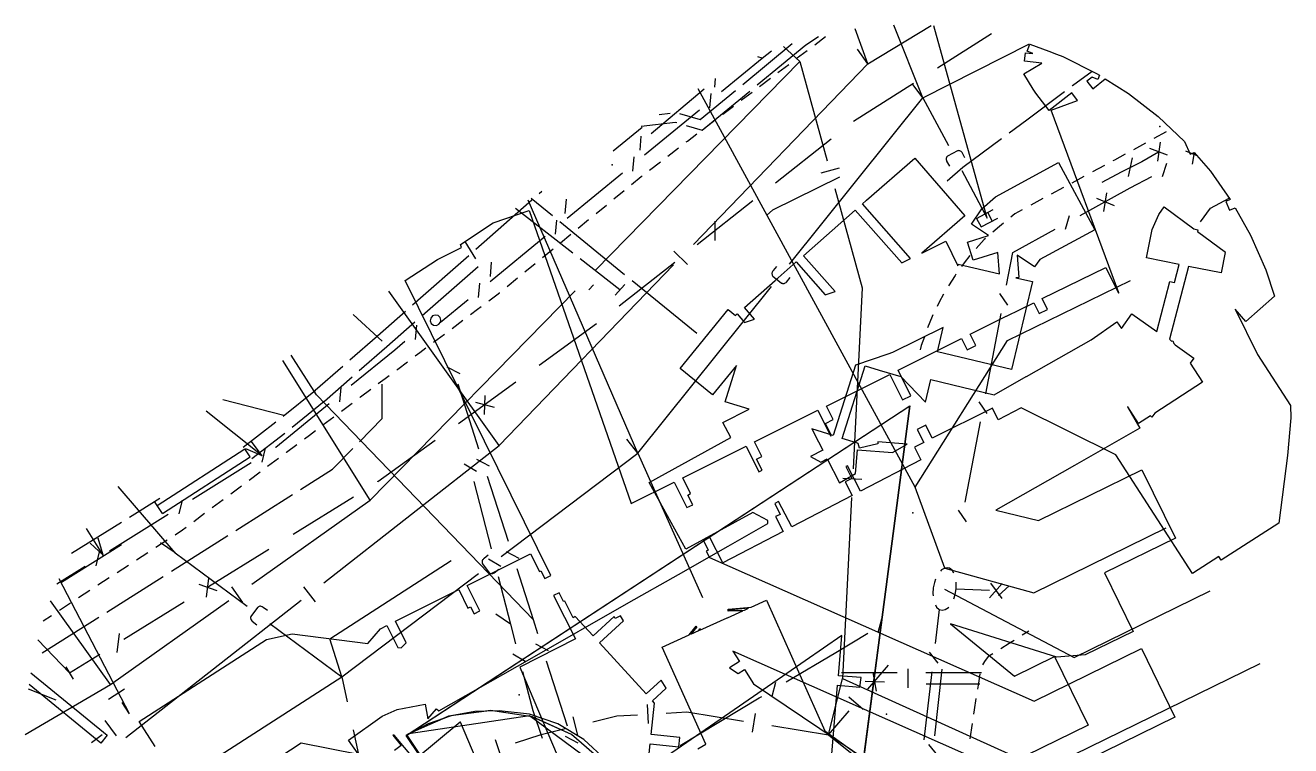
# Model space of a CAD drawing. Header units: metres. Extents: x 4550 to 4731, y 10605 to 11772.
# Drawn here: x 4664.8 to 4731.2, y 11733.7 to 11771.5 of the extents above; entities that cross this region are included whole.
import ezdxf

# ---------------------------------------------------------------- set-up
doc = ezdxf.new("R2010")
doc.units = ezdxf.units.M
for name, color, linetype in [('BOUNDARY', 7, 'Continuous'), ('CURB', 7, 'Continuous'), ('ELECTR_CABLE', 7, 'Continuous'), ('ELECTR_CABLE_COMM', 7, 'Continuous'), ('GAS', 7, 'Continuous'), ('LAMP', 7, 'Continuous'), ('ROAD', 7, 'Continuous'), ('SEWER', 7, 'Continuous'), ('SIDEWALK_PATH', 7, 'Continuous'), ('WATER_PIPELINE', 7, 'Continuous')]:
    doc.layers.add(name, color=color, linetype=linetype)

msp = doc.modelspace()

# ---------------------------------------------------------------- linework, layer by layer
at = {"layer": 'BOUNDARY'}
msp.add_lwpolyline([(4676.883, 11686.863), (4678.528, 11700.042), (4686.971, 11698.987), (4687.786, 11699.743), (4690.948, 11725.06), (4684.778, 11734.242), (4711.223, 11751.543), (4710.425, 11745.502), (4706.005, 11711.839), (4705.666, 11709.108), (4702.628, 11684.59)], dxfattribs=at)
at = {"layer": 'CURB'}
for points in [[(4706.222, 11770.484), (4706.787, 11770.912)], [(4705.258, 11769.755), (4705.823, 11770.183)], [(4704.294, 11769.026), (4704.859, 11769.454)], [(4703.33, 11768.297), (4703.895, 11768.725)], [(4702.366, 11767.568), (4702.932, 11767.995)], [(4701.402, 11766.839), (4701.968, 11767.266)], [(4700.438, 11766.11), (4701.004, 11766.537)], [(4699.475, 11765.38), (4699.539, 11765.429), (4700.04, 11765.808)], [(4724.671, 11765.91), (4724.033, 11765.562)], [(4698.516, 11764.644), (4699.078, 11765.076)], [(4723.594, 11765.323), (4722.956, 11764.975)], [(4697.557, 11763.908), (4698.12, 11764.34)], [(4722.517, 11764.736), (4721.961, 11764.433), (4721.88, 11764.389)], [(4721.439, 11764.152), (4720.8, 11763.807)], [(4696.611, 11763.156), (4697.112, 11763.567), (4697.14, 11763.588), (4697.161, 11763.604)], [(4720.36, 11763.57), (4719.721, 11763.225)], [(4695.677, 11762.39), (4696.225, 11762.839)], [(4718.202, 11762.406), (4717.562, 11762.062)], [(4719.281, 11762.988), (4718.642, 11762.644)], [(4694.742, 11761.624), (4695.29, 11762.073)], [(4717.122, 11761.825), (4716.726, 11761.611), (4716.513, 11761.435)], [(4693.807, 11760.858), (4694.355, 11761.307)], [(4716.128, 11761.116), (4715.917, 11760.941), (4715.573, 11760.648)], [(4692.872, 11760.092), (4693.42, 11760.541)], [(4691.937, 11759.326), (4692.485, 11759.775)], [(4715.192, 11760.324), (4715.124, 11760.267), (4714.694, 11759.797)], [(4714.371, 11759.415), (4714.067, 11759.04), (4713.925, 11758.843)], [(4691.002, 11758.56), (4691.551, 11759.009)], [(4713.632, 11758.437), (4713.589, 11758.377), (4713.24, 11757.827)], [(4690.068, 11757.794), (4690.616, 11758.243)], [(4689.114, 11757.052), (4689.674, 11757.471), (4689.681, 11757.477)], [(4712.988, 11757.395), (4712.751, 11756.967), (4712.648, 11756.754)], [(4688.147, 11756.326), (4688.518, 11756.604), (4688.714, 11756.752)], [(4687.181, 11755.601), (4687.747, 11756.026)], [(4712.431, 11756.303), (4712.395, 11756.226), (4712.151, 11755.633)], [(4686.214, 11754.876), (4686.781, 11755.301)], [(4711.979, 11755.164), (4711.818, 11754.695), (4711.756, 11754.473)], [(4685.247, 11754.151), (4685.484, 11754.329), (4685.814, 11754.576)], [(4684.28, 11753.425), (4684.332, 11753.464), (4684.847, 11753.85)], [(4683.312, 11752.702), (4683.667, 11752.968), (4683.879, 11753.126)], [(4682.343, 11751.979), (4682.384, 11752.01), (4682.911, 11752.403)], [(4681.374, 11751.256), (4681.942, 11751.68)], [(4710.425, 11745.502), (4711.223, 11751.543)], [(4680.406, 11750.533), (4680.974, 11750.957)], [(4679.437, 11749.811), (4679.691, 11750), (4680.005, 11750.234)], [(4678.469, 11749.088), (4678.487, 11749.101), (4679.037, 11749.511)], [(4677.5, 11748.365), (4678.068, 11748.788)], [(4676.532, 11747.642), (4677.1, 11748.065)], [(4675.563, 11746.919), (4676.131, 11747.342)], [(4674.595, 11746.196), (4675.163, 11746.62)], [(4673.626, 11745.473), (4674.194, 11745.897)], [(4672.641, 11744.774), (4673.031, 11745.028), (4673.226, 11745.174)], [(4706.005, 11711.839), (4710.425, 11745.502)], [(4671.628, 11744.114), (4672.222, 11744.501)], [(4670.615, 11743.454), (4671.209, 11743.841)], [(4669.603, 11742.795), (4670.197, 11743.181)], [(4668.59, 11742.135), (4669.184, 11742.522)], [(4667.578, 11741.475), (4668.171, 11741.862)], [(4666.565, 11740.815), (4667.159, 11741.202)], [(4665.711, 11740.259), (4666.146, 11740.542)], [(4716.694, 11739.227), (4716.424, 11739.057), (4716.002, 11738.793)], [(4717.464, 11739.711), (4717.118, 11739.493)], [(4715.579, 11738.527), (4715.401, 11738.415), (4715.335, 11738.374), (4715.134, 11738.119), (4715.029, 11737.943)], [(4714.89, 11737.471), (4714.815, 11736.988), (4714.764, 11736.664)], [(4714.687, 11736.17), (4714.596, 11735.589), (4714.563, 11735.362)], [(4691.248, 11735.262), (4684.918, 11734.329)], [(4695.905, 11731.831), (4691.248, 11735.262)], [(4714.491, 11734.867), (4714.374, 11734.059)], [(4684.918, 11734.329), (4684.778, 11734.242)]]:
    msp.add_lwpolyline(points, dxfattribs=at)
at = {"layer": 'ELECTR_CABLE'}
for points in [[(4712.675, 11769.275), (4715.511, 11771.076)], [(4702.443, 11768.398), (4705.037, 11770.54)], [(4703.197, 11768.372), (4705.753, 11770.482), (4706.427, 11770.921)], [(4719.746, 11768.327), (4719.761, 11768.338), (4720.783, 11769.098)], [(4708.266, 11766.472), (4711.409, 11768.47)], [(4699.13, 11766.877), (4700.208, 11766.553), (4702.058, 11768.08)], [(4699.469, 11766.253), (4700.32, 11765.997), (4702.811, 11768.054)], [(4716.432, 11765.866), (4717.353, 11766.549), (4719.344, 11768.029)], [(4697.116, 11766.214), (4698.907, 11766.422), (4698.99, 11766.397)], [(4698.051, 11766.826), (4698.64, 11766.894)], [(4695.643, 11764.911), (4697.156, 11766.152)], [(4704.161, 11763.241), (4707.087, 11765.546)], [(4713.169, 11763.341), (4714.002, 11764.063), (4716.03, 11765.568)], [(4724.754, 11764.685), (4723.818, 11765.041)], [(4724.237, 11764.381), (4724.379, 11765.371)], [(4683.144, 11732.024), (4681.739, 11733.994), (4683.513, 11735.259), (4684.3, 11735.595), (4685.772, 11735.875), (4685.917, 11735.113), (4686.367, 11735.643), (4686.497, 11735.532), (4691.261, 11738.239), (4696.469, 11741.208), (4696.473, 11741.21), (4699.079, 11742.688), (4701.675, 11744.176), (4701.683, 11744.18), (4703.757, 11745.356), (4703.76, 11745.526), (4702.97, 11745.939), (4699.455, 11744.01), (4697.531, 11747.517), (4701.812, 11749.866), (4701.404, 11750.659), (4702.775, 11751.363), (4701.527, 11751.745), (4702.113, 11753.657), (4700.85, 11752.107), (4699.153, 11753.489), (4701.678, 11756.591), (4702.063, 11756.277), (4702.154, 11756.357), (4702.543, 11755.915), (4703.055, 11756.089), (4702.529, 11756.687), (4704.149, 11758.112), (4705.253, 11759.084), (4706.776, 11757.352), (4707.289, 11757.526), (4705.629, 11759.414), (4708.353, 11761.81), (4710.793, 11759.035), (4711.259, 11759.263), (4708.728, 11762.14), (4708.93, 11762.318), (4708.942, 11762.328), (4711.481, 11764.527), (4714.1, 11761.503), (4711.844, 11759.55), (4713.109, 11760.168), (4713.738, 11758.882), (4713.76, 11758.977), (4715.927, 11758.462), (4715.836, 11759.576), (4714.539, 11759.171), (4714.241, 11760.126), (4715.345, 11760.47), (4714.462, 11761.071), (4715.005, 11761.869), (4715.708, 11762.504), (4719.026, 11764.297), (4720.928, 11760.778), (4718.038, 11759.217), (4717.769, 11758.821), (4716.85, 11759.446), (4716.946, 11758.27), (4716.786, 11758.257), (4717.652, 11758.051), (4716.555, 11753.442), (4712.664, 11754.368), (4712.968, 11755.646), (4710.303, 11754.342), (4710.066, 11754.245), (4708.363, 11753.667), (4707.187, 11749.978), (4706.067, 11750.335), (4706.418, 11749.652), (4706.647, 11749.206), (4705.995, 11748.871), (4706.537, 11748.588), (4706.875, 11748.761), (4707.522, 11747.502), (4708.358, 11747.977), (4708.464, 11749.235), (4710.301, 11749.081), (4711.07, 11749.518), (4709.534, 11749.647), (4709.541, 11749.543), (4708.567, 11749.318), (4708.512, 11749.558), (4708.47, 11749.57), (4708.416, 11749.586), (4707.663, 11749.826), (4708.878, 11753.637), (4709.605, 11753.405), (4710.75, 11753.075), (4712.034, 11751.72), (4712.317, 11752.909), (4715.641, 11752.118), (4717.331, 11753.079), (4717.338, 11753.083), (4720.731, 11754.994), (4722.08, 11755.943), (4722.326, 11755.593), (4722.869, 11756.358), (4724.178, 11755.429), (4724.865, 11758.062), (4725.106, 11757.999), (4725.354, 11758.95), (4723.639, 11759.293), (4723.939, 11760.793), (4724.287, 11761.583), (4724.573, 11761.973), (4726.133, 11760.828), (4726.346, 11760.773), (4726.324, 11760.688), (4727.798, 11759.607), (4727.774, 11759.574), (4727.561, 11758.508), (4725.845, 11758.851), (4725.337, 11756.902), (4724.849, 11755.031), (4724.955, 11754.929), (4725.022, 11754.954), (4725.076, 11754.812), (4725.151, 11754.738), (4726.131, 11754.043), (4725.94, 11753.774), (4726.586, 11752.773), (4724.084, 11751.158), (4723.931, 11750.943), (4723.845, 11751.004), (4723.225, 11750.604), (4722.656, 11751.487), (4722.651, 11751.484), (4723.29, 11750.363), (4719.87, 11748.413), (4719.864, 11748.409), (4715.724, 11746.069), (4717.973, 11745.527), (4723.402, 11748.184), (4725.161, 11744.591), (4721.442, 11742.772), (4722.945, 11739.701), (4720.419, 11738.465), (4718.942, 11738.353), (4713.351, 11740.103), (4716.714, 11737.35), (4718.821, 11738.38), (4720.579, 11734.788), (4717.319, 11733.192)], [(4722.693, 11763.567), (4722.911, 11764.543)], [(4724.273, 11764.838), (4723.405, 11764.33)], [(4723.405, 11764.33), (4722.317, 11763.802), (4721.297, 11763.251)], [(4688.436, 11759.755), (4691.38, 11762.344)], [(4691.336, 11762.432), (4692.462, 11761.515)], [(4691.756, 11762.674), (4691.902, 11762.803)], [(4726.481, 11761.193), (4727, 11761.9), (4727.981, 11762.438)], [(4693.518, 11759.551), (4690.508, 11761.89)], [(4700.057, 11760.008), (4702.983, 11762.312)], [(4692.85, 11761.199), (4696.245, 11758.435)], [(4700.985, 11761.218), (4700.981, 11760.218)], [(4688.429, 11759.25), (4687.867, 11760.163)], [(4685.115, 11756.836), (4688.06, 11759.425)], [(4695.997, 11757.624), (4693.913, 11759.244)], [(4695.953, 11756.774), (4698.879, 11759.079)], [(4685.608, 11756.271), (4688.548, 11758.855)], [(4696.248, 11757.908), (4695.746, 11757.34)], [(4696.633, 11758.119), (4700.028, 11755.355)], [(4683.267, 11755.211), (4684.74, 11756.506)], [(4683.515, 11754.93), (4681.999, 11756.324)], [(4683.763, 11754.648), (4685.233, 11755.94)], [(4691.754, 11753.668), (4694.774, 11755.847)], [(4681.82, 11753.946), (4683.268, 11755.212)], [(4682.314, 11753.381), (4683.762, 11754.647)], [(4679.995, 11752.35), (4681.443, 11753.616)], [(4680.489, 11751.785), (4681.937, 11753.052)], [(4682.318, 11749.651), (4683.515, 11750.879), (4683.515, 11752.675)], [(4687.517, 11750.61), (4690.537, 11752.79)], [(4678.349, 11751.023), (4675.151, 11751.844)], [(4678.321, 11751), (4680.006, 11752.36)], [(4678.786, 11750.411), (4680.477, 11751.776)], [(4688.422, 11751.725), (4689.387, 11751.46)], [(4688.907, 11752.077), (4688.861, 11751.078)], [(4676.217, 11749.365), (4677.931, 11750.688)], [(4676.675, 11748.771), (4678.395, 11750.099)], [(4683.28, 11747.554), (4683.294, 11747.563), (4686.301, 11749.733)], [(4671.702, 11746.305), (4676.31, 11749.278)], [(4676.582, 11748.858), (4676.31, 11749.278)], [(4679.226, 11747.142), (4680.912, 11748.208), (4681.969, 11749.293)], [(4671.974, 11745.885), (4676.582, 11748.858)], [(4670.244, 11745.691), (4671.838, 11746.684)], [(4671.702, 11746.305), (4671.567, 11746.515)], [(4675.836, 11744.999), (4678.803, 11746.875)], [(4678.839, 11744.801), (4682.005, 11746.764)], [(4671.974, 11745.885), (4671.702, 11746.305)], [(4667.212, 11743.802), (4669.82, 11745.427)], [(4672.447, 11742.856), (4675.414, 11744.732)], [(4666.67, 11742.285), (4669.832, 11744.256)], [(4674.399, 11742.048), (4677.564, 11744.01)], [(4669.057, 11740.713), (4672.024, 11742.588)], [(4674.396, 11742.488), (4674.28, 11741.495)], [(4673.887, 11742.171), (4674.831, 11741.839)], [(4669.959, 11739.295), (4673.124, 11741.257)], [(4665.668, 11738.57), (4668.634, 11740.445)], [(4667.101, 11737.523), (4665.442, 11739.255)], [(4669.707, 11739.581), (4669.591, 11738.588)], [(4707.12, 11733.252), (4707.425, 11736.874), (4708.595, 11736.776), (4708.659, 11737.272), (4707.467, 11737.372), (4707.644, 11739.486), (4704.76, 11737.497), (4693.983, 11730.065)], [(4667.101, 11737.523), (4668.684, 11738.504)], [(4666.908, 11737.844), (4667.294, 11737.201)]]:
    msp.add_lwpolyline(points, dxfattribs=at)
at = {"layer": 'ELECTR_CABLE_COMM'}
for points in [[(4701.335, 11768.023), (4703.471, 11769.772), (4703.952, 11770.166)], [(4703.471, 11769.772), (4703.233, 11769.855)], [(4701.005, 11768.708), (4700.966, 11768.254)], [(4700.425, 11768.145), (4697.642, 11765.801)], [(4713.047, 11743.02), (4711.504, 11747.272), (4700.1, 11768.166)], [(4700.718, 11767.175), (4700.792, 11767.921)], [(4697.284, 11764.704), (4700.175, 11767.072)], [(4697.101, 11765.692), (4697.037, 11764.945)], [(4696.667, 11763.856), (4696.741, 11764.602)], [(4725.688, 11764.922), (4726.284, 11764.665)], [(4726.147, 11764.825), (4726.033, 11764.221)], [(4693.233, 11761.386), (4696.124, 11763.754)], [(4724.481, 11763.561), (4724.702, 11764.277)], [(4703.694, 11761.521), (4704.017, 11761.824), (4707.549, 11763.552)], [(4720.158, 11761.525), (4722.788, 11762.966), (4723.928, 11763.569)], [(4693.171, 11762.382), (4693.107, 11761.635)], [(4721.025, 11762.426), (4721.95, 11762.045)], [(4721.55, 11762.716), (4721.381, 11761.731)], [(4692.616, 11760.538), (4692.69, 11761.284)], [(4719.395, 11760.804), (4719.605, 11761.524)], [(4689.182, 11758.068), (4692.073, 11760.435)], [(4716.295, 11757.859), (4716.626, 11759.589), (4718.842, 11760.804)], [(4689.241, 11759.072), (4689.177, 11758.325)], [(4688.565, 11757.219), (4688.639, 11757.965)], [(4711.504, 11747.272), (4716.346, 11754.958), (4722.796, 11758.115)], [(4686.576, 11755.933), (4688.022, 11757.117)], [(4716.364, 11756.812), (4715.943, 11757.432)], [(4715.207, 11752.173), (4716.013, 11756.385)], [(4685.311, 11755.763), (4685.247, 11755.016)], [(4686.592, 11756.025), (4686.553, 11756.167), (4686.446, 11756.268), (4686.303, 11756.3), (4686.163, 11756.254), (4686.067, 11756.142), (4686.042, 11755.997), (4686.095, 11755.86), (4686.212, 11755.77), (4686.358, 11755.752), (4686.492, 11755.812), (4686.576, 11755.933), (4686.592, 11756.025)], [(4684.706, 11754.906), (4684.176, 11754.46), (4681.895, 11752.596)], [(4691.458, 11740.301), (4680.071, 11752.115), (4678.734, 11754.188)], [(4687.601, 11753.219), (4686.934, 11753.562)], [(4681.352, 11752.495), (4681.277, 11751.749)], [(4688.59, 11749.26), (4687.496, 11752.676)], [(4715.276, 11751.126), (4714.855, 11751.746)], [(4677.208, 11748.905), (4674.265, 11751.264)], [(4680.734, 11751.647), (4677.926, 11749.353), (4677.916, 11749.347)], [(4714.119, 11746.487), (4714.925, 11750.7)], [(4677.208, 11748.905), (4676.35, 11749.273)], [(4677.208, 11748.905), (4676.662, 11749.663)], [(4677.364, 11749.315), (4677.195, 11748.584)], [(4676.644, 11748.552), (4673.558, 11746.626)], [(4687.813, 11748.484), (4688.459, 11748.102)], [(4689.152, 11748.374), (4688.485, 11748.718)], [(4690.141, 11744.416), (4689.047, 11747.832)], [(4688.323, 11747.567), (4689.232, 11744.035)], [(4673.006, 11746.594), (4672.837, 11745.864)], [(4672.285, 11745.832), (4669.199, 11743.905)], [(4714.188, 11745.44), (4713.767, 11746.06)], [(4668.873, 11743.702), (4667.996, 11745.09)], [(4713.047, 11743.02), (4717.723, 11741.725), (4724.684, 11745.132)], [(4668.873, 11743.702), (4668.604, 11744.596)], [(4668.873, 11743.702), (4668.181, 11744.329)], [(4668.648, 11743.873), (4668.479, 11743.143)], [(4690.703, 11743.53), (4690.036, 11743.873)], [(4667.927, 11743.111), (4666.429, 11742.176)], [(4689.096, 11743.499), (4689.741, 11743.118)], [(4689.606, 11742.582), (4690.251, 11740.076), (4690.515, 11739.05)], [(4691.692, 11739.572), (4691.458, 11740.301), (4690.598, 11742.987)], [(4712.566, 11742.436), (4712.505, 11742.27), (4712.445, 11741.977), (4712.428, 11741.681), (4712.438, 11741.571)], [(4713.209, 11743.036), (4713.047, 11743.02), (4712.884, 11742.926), (4712.823, 11742.86)], [(4713.53, 11742.757), (4713.434, 11742.907), (4713.294, 11743.011), (4713.209, 11743.036)], [(4713.044, 11741.923), (4719.85, 11738.331), (4726.991, 11741.825)], [(4713.524, 11741.41), (4713.6, 11741.641), (4713.65, 11741.936), (4713.658, 11742.23), (4713.652, 11742.276)], [(4713.65, 11741.936), (4715.399, 11741.865)], [(4716.057, 11742.215), (4715.404, 11741.457)], [(4715.458, 11742.237), (4716.054, 11741.433)], [(4715.873, 11741.581), (4716.424, 11742.089)], [(4712.56, 11741.091), (4712.626, 11740.972), (4712.761, 11740.852), (4712.915, 11740.807), (4713.079, 11740.841), (4713.24, 11740.951), (4713.267, 11740.985)], [(4690.251, 11740.076), (4689.479, 11740.602)], [(4712.761, 11740.852), (4712.55, 11739.068)], [(4709.561, 11739.639), (4709.741, 11740.367)], [(4704.73, 11737.051), (4707.326, 11738.598), (4709.009, 11739.615)], [(4690.379, 11738.514), (4691.024, 11738.133)], [(4692.254, 11738.686), (4691.587, 11739.029)], [(4712.23, 11738.617), (4712.695, 11738.029)], [(4693.243, 11734.727), (4692.149, 11738.143)], [(4690.888, 11737.598), (4691.417, 11735.544), (4691.92, 11734.103)], [(4712.375, 11737.578), (4711.954, 11734.01)], [(4712.893, 11737.714), (4712.52, 11734.224)], [(4703.994, 11736.303), (4704.178, 11737.03)], [(4699.165, 11733.714), (4703.315, 11736.207), (4703.442, 11736.282)], [(4693.805, 11733.841), (4693.138, 11734.184)], [(4712.204, 11733.77), (4712.675, 11733.187)]]:
    msp.add_lwpolyline(points, dxfattribs=at)
at = {"layer": 'GAS'}
for points in [[(4671.592, 11733.668), (4670.756, 11734.968), (4677.448, 11739.273), (4678.787, 11739.575), (4682.766, 11739.058), (4683.426, 11739.84), (4683.761, 11740.007), (4684.336, 11738.854), (4684.515, 11738.831), (4684.769, 11739.107), (4684.208, 11740.231), (4687.532, 11741.89), (4688.016, 11740.922), (4688.152, 11740.991), (4688.343, 11740.618), (4688.65, 11740.771), (4687.98, 11742.113), (4691.304, 11743.772), (4691.772, 11742.835), (4691.852, 11742.876), (4692.058, 11742.472), (4692.367, 11742.627), (4684.727, 11758.109), (4686.413, 11759.212), (4687.684, 11759.839), (4687.626, 11760.006), (4689.35, 11761.134), (4691.24, 11761.79), (4696.582, 11746.407), (4698.847, 11747.538), (4699.517, 11746.195), (4699.82, 11746.347), (4699.558, 11746.854), (4699.708, 11746.932), (4699.294, 11747.761), (4702.618, 11749.42), (4703.288, 11748.078), (4703.466, 11748.167), (4703.173, 11748.73), (4703.45, 11748.873), (4703.065, 11749.643), (4706.39, 11751.303), (4707.06, 11749.961), (4707.111, 11749.986), (4706.789, 11750.605), (4707.192, 11750.814), (4706.837, 11751.526), (4710.161, 11753.185), (4710.831, 11751.843), (4711.278, 11752.066), (4710.608, 11753.409), (4713.933, 11755.068), (4714.233, 11754.467), (4714.676, 11754.697), (4714.38, 11755.291), (4716.277, 11756.238), (4716.291, 11756.245), (4717.724, 11756.946), (4718.004, 11756.373), (4718.453, 11756.593), (4718.173, 11757.166), (4721.51, 11758.799), (4722.169, 11757.452), (4722.193, 11757.463), (4718.646, 11767.045), (4720.013, 11767.551), (4720.027, 11767.562), (4719.72, 11767.957), (4718.535, 11767.037), (4717.83, 11767.946), (4717.691, 11768.15), (4717.207, 11768.963), (4718.144, 11769.52), (4717.245, 11769.62), (4717.294, 11770.065), (4717.678, 11770.023), (4717.376, 11770.144), (4717.526, 11770.518), (4718.52, 11770.14), (4718.918, 11769.981), (4718.926, 11769.986), (4719.242, 11769.866), (4721.018, 11768.982), (4721.179, 11768.88), (4721.09, 11768.657), (4720.782, 11768.78), (4720.51, 11768.57), (4720.817, 11768.175), (4721.481, 11768.69), (4722.696, 11767.926), (4724.262, 11766.709), (4725.641, 11765.399), (4725.93, 11764.735), (4726.144, 11764.828), (4726.995, 11763.842), (4728.035, 11762.363), (4727.806, 11762.263), (4728.005, 11761.805), (4728.297, 11761.932), (4729.11, 11760.492), (4729.908, 11758.677), (4730.361, 11757.285), (4728.858, 11755.966), (4728.302, 11756.6), (4729.476, 11754.234), (4731.201, 11751.56), (4731.213, 11750.902), (4731.051, 11748.925), (4730.582, 11745.375), (4727.571, 11743.432), (4727.439, 11743.636), (4726.056, 11742.743), (4722.04, 11748.964), (4717.057, 11751.426), (4715.863, 11750.807), (4715.552, 11751.406), (4712.395, 11749.83), (4712.051, 11750.519), (4711.607, 11750.288), (4711.948, 11749.606), (4711.46, 11749.363), (4711.803, 11748.7), (4708.631, 11747.055), (4707.941, 11748.386), (4707.865, 11748.347), (4708.176, 11747.724), (4707.815, 11747.543), (4708.188, 11746.825), (4705.015, 11745.179), (4704.325, 11746.51), (4704.123, 11746.406), (4704.405, 11745.841), (4704.169, 11745.724), (4704.572, 11744.949), (4701.4, 11743.303), (4700.709, 11744.635), (4700.381, 11744.464), (4700.633, 11743.959), (4700.524, 11743.904), (4700.692, 11743.581), (4717.749, 11736.04), (4723.381, 11738.796), (4725.139, 11735.203), (4718.671, 11732.038)], [(4697.211, 11730.193), (4697.59, 11733.794), (4699.082, 11733.637), (4699.134, 11734.135), (4697.643, 11734.292), (4697.816, 11735.941), (4697.709, 11736.058), (4698.425, 11736.715), (4698.154, 11737.145), (4697.371, 11736.426), (4694.922, 11739.095), (4696.192, 11740.26), (4696.03, 11740.517), (4695.754, 11740.374), (4695.697, 11740.484), (4694.584, 11739.463), (4693.655, 11740.475), (4693.538, 11740.417), (4693.1, 11741.294), (4693.039, 11741.264), (4692.81, 11741.73), (4692.512, 11741.581), (4693.668, 11739.312), (4690.745, 11737.823), (4694.169, 11729.741)], [(4716.983, 11732.005), (4701.926, 11738.662), (4702.269, 11738.118), (4701.752, 11737.792), (4702.205, 11737.487), (4702.535, 11737.695), (4703.006, 11736.948), (4715.975, 11728.212)], [(4690.286, 11728.653), (4687.621, 11734.944), (4687.617, 11734.938), (4685.222, 11732.955), (4684.141, 11734.26), (4684.08, 11734.254), (4684.511, 11733.721), (4684.168, 11733.443)]]:
    msp.add_lwpolyline(points, dxfattribs=at)
at = {"layer": 'LAMP'}
for p in [(4724.341, 11766.19), (4695.596, 11764.188), (4711.375, 11745.918), (4690.701, 11736.365), (4709.998, 11735.355)]:
    msp.add_point(p, dxfattribs=at)
at = {"layer": 'ROAD'}
msp.add_lwpolyline([(4695.177, 11732.805), (4693.461, 11734.282), (4693.459, 11734.284), (4691.398, 11735.22), (4691.395, 11735.221), (4689.319, 11735.524), (4689.317, 11735.524), (4688.986, 11735.514), (4688.985, 11735.514), (4687.126, 11735.263), (4687.124, 11735.263), (4686.698, 11735.116), (4686.697, 11735.115), (4685.048, 11734.387), (4684.801, 11734.258), (4711.222, 11751.543), (4711.223, 11751.543), (4708.395, 11730.028)], dxfattribs=at)
at = {"layer": 'SEWER'}
for points in [[(4709.005, 11769.477), (4708.356, 11771.313)], [(4709.005, 11769.477), (4712.341, 11771.488)], [(4711.907, 11767.699), (4710.375, 11771.501)], [(4715.277, 11761.377), (4712.481, 11771.479)], [(4711.907, 11767.699), (4717.495, 11770.529)], [(4709.005, 11769.477), (4708.469, 11770.242)], [(4699.851, 11760.009), (4709.005, 11769.477)], [(4711.907, 11767.699), (4711.339, 11768.44)], [(4704.893, 11758.961), (4711.907, 11767.699)], [(4711.907, 11767.699), (4713.239, 11765.2)], [(4714.112, 11764.544), (4713.981, 11764.789), (4713.961, 11764.822), (4713.941, 11764.845), (4713.911, 11764.876), (4713.878, 11764.9), (4713.846, 11764.914), (4713.808, 11764.923), (4713.77, 11764.926), (4713.743, 11764.919), (4713.716, 11764.91), (4713.2, 11764.635), (4713.18, 11764.619), (4713.165, 11764.603), (4713.149, 11764.579), (4713.14, 11764.556), (4713.131, 11764.525), (4713.125, 11764.493), (4713.128, 11764.459), (4713.135, 11764.41), (4713.148, 11764.376), (4713.294, 11764.103)], [(4713.945, 11763.876), (4715.277, 11761.377)], [(4696.939, 11749.054), (4691.18, 11762.331)], [(4714.722, 11761.37), (4715.596, 11761.832)], [(4714.722, 11761.37), (4714.959, 11760.921)], [(4714.959, 11760.921), (4715.833, 11761.383)], [(4715.309, 11761.671), (4715.541, 11761.232)], [(4698.828, 11759.647), (4699.54, 11758.958)], [(4689.654, 11749.462), (4698.808, 11758.93)], [(4704.213, 11758.852), (4704.039, 11758.635), (4704.017, 11758.604), (4704.004, 11758.576), (4703.987, 11758.537), (4703.978, 11758.496), (4703.977, 11758.462), (4703.984, 11758.424), (4703.996, 11758.388), (4704.014, 11758.365), (4704.032, 11758.344), (4704.488, 11757.978), (4704.511, 11757.966), (4704.531, 11757.958), (4704.56, 11757.953), (4704.584, 11757.954), (4704.616, 11757.958), (4704.648, 11757.964), (4704.679, 11757.981), (4704.72, 11758.007), (4704.747, 11758.032), (4704.941, 11758.274)], [(4696.939, 11749.054), (4703.953, 11757.792)], [(4689.654, 11749.462), (4683.872, 11757.549)], [(4696.939, 11749.054), (4696.352, 11749.78)], [(4680.445, 11742.255), (4689.654, 11749.462)], [(4689.768, 11743.636), (4696.939, 11749.054)], [(4696.939, 11749.054), (4700.338, 11741.475)], [(4672.644, 11743.825), (4669.652, 11747.305)], [(4672.644, 11743.825), (4671.868, 11744.344)], [(4672.644, 11743.825), (4676.42, 11741.017)], [(4681.4, 11737.313), (4680.769, 11739.314), (4687.14, 11743.413)], [(4689.082, 11743.696), (4688.861, 11743.528), (4688.831, 11743.503), (4688.812, 11743.48), (4688.786, 11743.446), (4688.767, 11743.409), (4688.758, 11743.376), (4688.756, 11743.337), (4688.759, 11743.299), (4688.77, 11743.273), (4688.783, 11743.248), (4689.135, 11742.781), (4689.154, 11742.764), (4689.172, 11742.751), (4689.198, 11742.74), (4689.222, 11742.735), (4689.254, 11742.73), (4689.287, 11742.729), (4689.321, 11742.737), (4689.367, 11742.752), (4689.399, 11742.771), (4689.646, 11742.957)], [(4681.4, 11737.313), (4688.571, 11742.731)], [(4679.381, 11742.038), (4679.992, 11741.258)], [(4670.054, 11734.124), (4679.263, 11741.331)], [(4700.083, 11733.539), (4700.502, 11733.779), (4698.214, 11738.879), (4699.63, 11739.514), (4700.005, 11739.972), (4700.022, 11739.96), (4700.036, 11739.946), (4699.714, 11739.552), (4700.147, 11739.746), (4700.197, 11739.837), (4700.212, 11739.831), (4700.228, 11739.82), (4700.199, 11739.769), (4701.629, 11740.411), (4701.632, 11740.418), (4701.641, 11740.416), (4702.456, 11740.781), (4701.676, 11740.768), (4701.674, 11740.797), (4701.675, 11740.803), (4702.537, 11740.818), (4702.752, 11740.914), (4701.675, 11740.822), (4701.672, 11740.834), (4701.671, 11740.871), (4702.886, 11740.974), (4703.689, 11741.334), (4706.759, 11734.489), (4716.075, 11727.759)], [(4677.489, 11740.796), (4677.267, 11740.962), (4677.234, 11740.983), (4677.206, 11740.996), (4677.166, 11741.011), (4677.125, 11741.018), (4677.091, 11741.018), (4677.053, 11741.009), (4677.017, 11740.996), (4676.995, 11740.978), (4676.975, 11740.958), (4676.626, 11740.489), (4676.615, 11740.466), (4676.608, 11740.445), (4676.604, 11740.417), (4676.606, 11740.393), (4676.611, 11740.36), (4676.618, 11740.329), (4676.636, 11740.299), (4676.663, 11740.258), (4676.69, 11740.233), (4676.939, 11740.048)], [(4677.624, 11740.121), (4681.4, 11737.313)], [(4665.072, 11737.522), (4669.075, 11734.247)], [(4666.007, 11727.41), (4681.4, 11737.313)], [(4681.4, 11737.313), (4681.677, 11736.01)], [(4666.399, 11736.094), (4664.942, 11736.67)], [(4669.075, 11734.247), (4668.739, 11733.837), (4664.979, 11736.913)], [(4681.99, 11734.542), (4682.267, 11733.239)], [(4682.267, 11733.239), (4679.257, 11733.838), (4673.266, 11729.895)]]:
    msp.add_lwpolyline(points, dxfattribs=at)
at = {"layer": 'SIDEWALK_PATH'}
for points in [[(4695.178, 11732.804), (4693.46, 11734.282), (4691.397, 11735.22), (4689.196, 11735.541), (4686.991, 11735.245), (4684.918, 11734.329), (4684.778, 11734.242), (4689.674, 11726.955)], [(4695.282, 11732.945), (4694.108, 11734.034), (4692.745, 11734.844), (4691.244, 11735.352), (4689.652, 11735.534), (4688.377, 11735.494), (4687.129, 11735.264), (4685.93, 11734.85), (4684.801, 11734.257), (4689.674, 11726.955)]]:
    msp.add_lwpolyline(points, dxfattribs=at)
at = {"layer": 'WATER_PIPELINE'}
for points in [[(4705.45, 11769.602), (4704.578, 11770.382)], [(4694.696, 11758.634), (4705.45, 11769.602)], [(4705.45, 11769.602), (4706.88, 11764.39)], [(4707.503, 11763.999), (4706.541, 11763.735)], [(4707.277, 11762.943), (4708.707, 11757.731)], [(4694.359, 11757.622), (4694.612, 11757.881)], [(4708.707, 11757.731), (4708.235, 11748.232)], [(4682.891, 11746.594), (4693.645, 11757.563)], [(4682.891, 11746.594), (4678.307, 11753.908)], [(4708.705, 11747.666), (4707.708, 11747.716)], [(4676.679, 11742.185), (4682.891, 11746.594)], [(4708.16, 11746.734), (4707.688, 11737.235)], [(4670.24, 11735.375), (4666.563, 11742.456)], [(4675.609, 11742.036), (4676.187, 11741.222)], [(4669.243, 11736.907), (4666.092, 11741.309)], [(4669.243, 11736.907), (4675.455, 11741.316)], [(4707.688, 11737.235), (4718.24, 11732.456), (4729.614, 11738.022)], [(4709.016, 11736.67), (4710.105, 11737.93)], [(4706.946, 11734.276), (4707.688, 11737.235)], [(4707.632, 11737.535), (4710.557, 11737.54)], [(4709.272, 11737.541), (4709.457, 11736.558)], [(4711.105, 11737.738), (4711.106, 11736.74)], [(4712.057, 11737.542), (4714.982, 11737.547)], [(4664.778, 11734.283), (4669.243, 11736.907)], [(4669.146, 11736.144), (4669.982, 11736.689)], [(4708.881, 11737.086), (4709.881, 11737.051)], [(4712.071, 11736.942), (4714.898, 11736.946)], [(4670.24, 11735.375), (4669.858, 11735.962)], [(4697.432, 11735.857), (4697.488, 11734.861)], [(4708.013, 11736.271), (4708.768, 11735.618)], [(4693.528, 11735.215), (4693.766, 11734.246)], [(4694.577, 11734.961), (4695.828, 11735.268)], [(4695.828, 11735.268), (4696.919, 11735.33)], [(4698.417, 11735.414), (4699.508, 11735.476)], [(4699.508, 11735.476), (4702.487, 11734.995)], [(4703.101, 11735.4), (4702.942, 11734.415)], [(4706.946, 11734.276), (4708.035, 11735.536)], [(4668.945, 11735.019), (4669.547, 11734.224)], [(4691.87, 11734.295), (4693.121, 11734.602)], [(4703.967, 11734.757), (4706.946, 11734.276)], [(4668.255, 11733.873), (4668.814, 11734.296)], [(4689.452, 11734.026), (4689.762, 11733.078)], [(4690.517, 11733.852), (4691.87, 11734.295)], [(4706.946, 11734.276), (4715.45, 11727.45), (4725.544, 11732.39)]]:
    msp.add_lwpolyline(points, dxfattribs=at)

doc.saveas('drawing.dxf')
